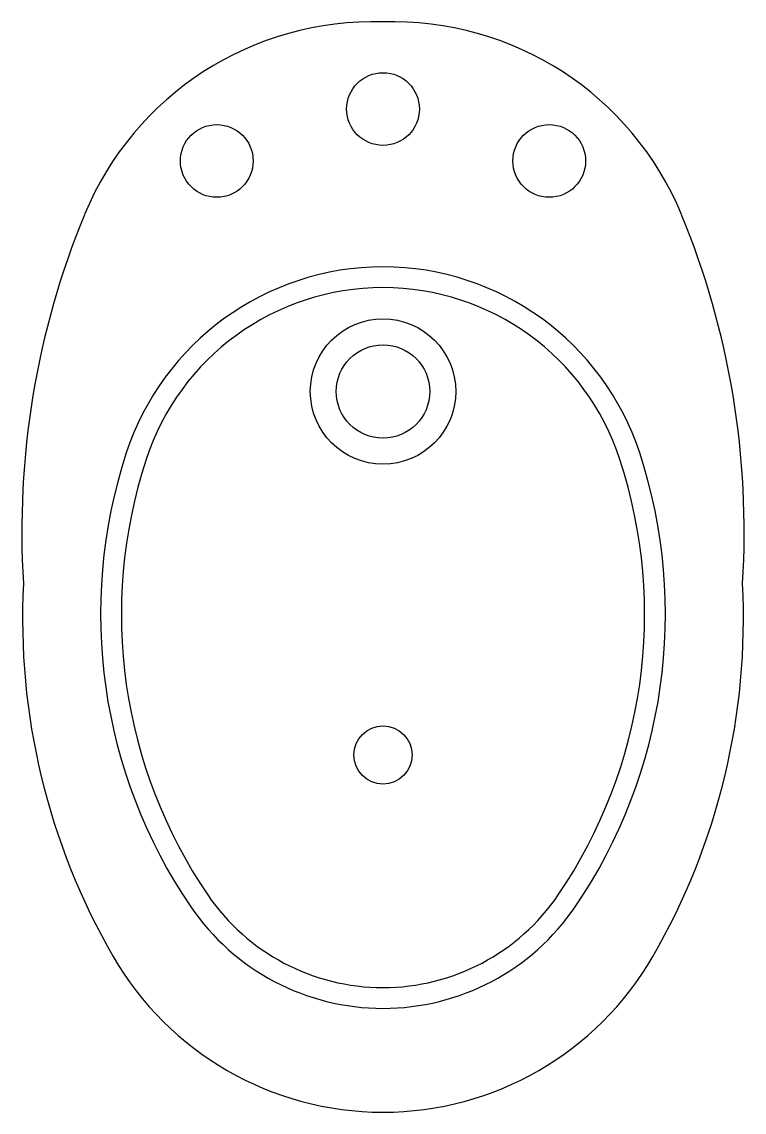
# Model space of a CAD drawing. Extents: x 629 to 977, y 1497 to 2022.
import ezdxf

# ---------------------------------------------------------------- set-up
doc = ezdxf.new("R2010")
doc.units = 0
doc.header["$LTSCALE"] = 50
doc.layers.add('FINA', color=6, linetype='CONTINUOUS')
doc.layers.add('GROSSA', color=3, linetype='CONTINUOUS')

msp = doc.modelspace()

# ---------------------------------------------------------------- linework, layer by layer
at = {"layer": 'FINA', "color": 0, "linetype": 'CONTINUOUS'}
msp.add_circle((803.08, 1843.56), 35, dxfattribs=at)
for centre, radius, start, end in [((803.08, 1773.56), 130, 18.1138, 161.8862), ((917.13, 1736.25), 250, 161.8862, 214.2622), ((689.02, 1736.25), 250, 325.7378, 18.1138), ((803.08, 1658.56), 112, 214.2622, 325.7378)]:
    msp.add_arc(centre, radius, start, end, dxfattribs=at)
at = {"layer": 'GROSSA', "color": 0, "linetype": 'CONTINUOUS'}
for centre, radius in [((803.08, 1979.56), 17.5), ((723.08, 1954.56), 17.5), ((883.08, 1954.56), 17.5), ((803.08, 1843.56), 22.5), ((803.08, 1668.56), 14)]:
    msp.add_circle(centre, radius, dxfattribs=at)
for centre, radius, start, end in [((798.08, 1871.56), 150, 88.0898, 157.6072), ((808.08, 1871.56), 150, 22.3928, 91.9102), ((1029.22, 1776.32), 400, 157.6072, 183.6161), ((576.93, 1776.32), 400, 356.3839, 22.3928), ((803.08, 1773.56), 120, 18.1138, 161.8862), ((917.13, 1736.25), 240, 161.8862, 214.2622), ((689.02, 1736.25), 240, 325.7378, 18.1138), ((954.58, 1734.15), 325, 177.0116, 210.0338), ((651.57, 1734.15), 325, 329.9662, 2.9884), ((803.08, 1658.56), 102, 214.2622, 325.7378), ((803.08, 1646.56), 150, 210.0338, 329.9662)]:
    msp.add_arc(centre, radius, start, end, dxfattribs=at)

doc.saveas('drawing.dxf')
